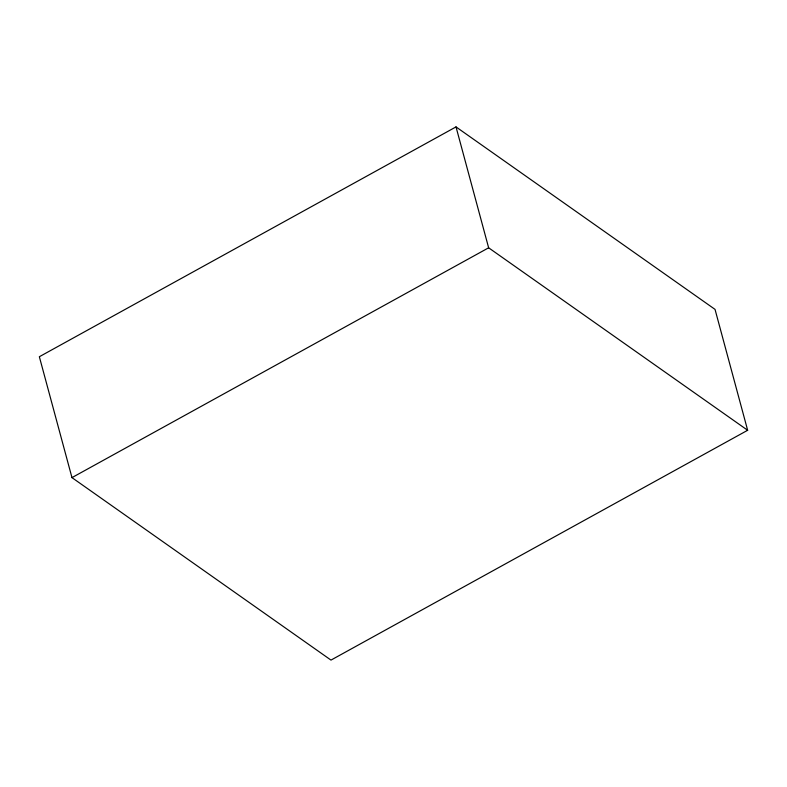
<?xml version="1.0" encoding="UTF-8"?>
<svg xmlns="http://www.w3.org/2000/svg" width="787" height="787" viewBox="0 0 787 787"><rect width="100%" height="100%" fill="white"/><g stroke="black" fill="none" stroke-linecap="round" stroke-linejoin="round"><path stroke-width="1.18" d="M456.017 126.904L39.35 356.727L71.971 477.62L330.983 660.096L747.65 430.273L715.029 309.38L456.017 126.904L488.638 247.797L747.65 430.273M71.971 477.62L488.638 247.797"/></g></svg>
